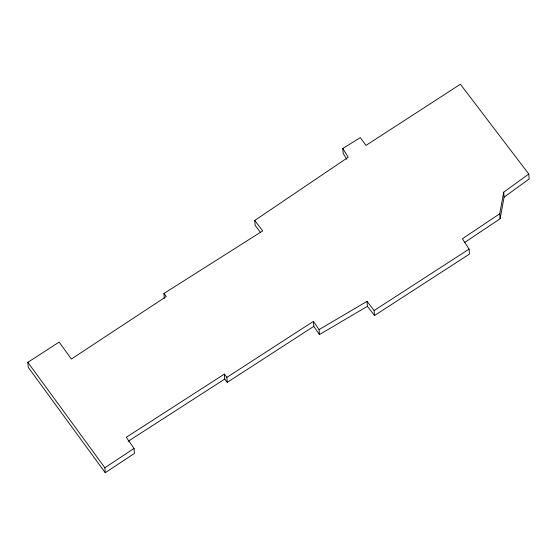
<?xml version="1.0" encoding="UTF-8"?>
<svg xmlns="http://www.w3.org/2000/svg" width="557" height="557" viewBox="0 0 557 557"><rect width="100%" height="100%" fill="white"/><g stroke="black" fill="none" stroke-linecap="round" stroke-linejoin="round"><path stroke-width="0.84" d="M464.246 242.761L500.102 218.748L499.72 213.777L503.709 192.179L528.767 174.014L460.402 84.26L365.991 145.398L360.295 137.593L342.799 148.503L343.182 153.474L346.802 159.316M500.102 218.748L504.092 197.157L503.709 192.179M504.092 197.157L529.15 178.992L528.767 174.014M260.606 232.603L255.141 225.411L254.758 220.44L348.229 157.262L342.799 148.503M499.72 213.777L462.428 238.744L469.078 249.104L469.46 254.076L374.485 315.534L367.404 306.329L367.021 301.358L319.077 329.598L319.46 334.569L367.404 306.329M134.049 448.434L134.432 453.405L105.245 472.74L104.862 467.769L134.049 448.434L126.307 437.28L224.374 374.088L226.845 377.388L227.228 382.367L313.807 326.353L313.424 321.375L226.845 377.388M105.245 472.74L28.233 367.307L27.85 362.329L59.153 342.089L71.38 359.035L166.251 296.547L163.953 293.448L262.709 230.897L254.758 220.44M374.485 315.534L374.102 310.555L469.078 249.104M128.138 441.318L224.756 379.059L224.374 374.088M367.021 301.358L374.102 310.555M224.756 379.059L227.228 382.367M27.85 362.329L104.862 467.769M313.424 321.375L319.077 329.598M313.807 326.353L319.46 334.569M163.953 293.448L164.336 298.427"/></g></svg>
